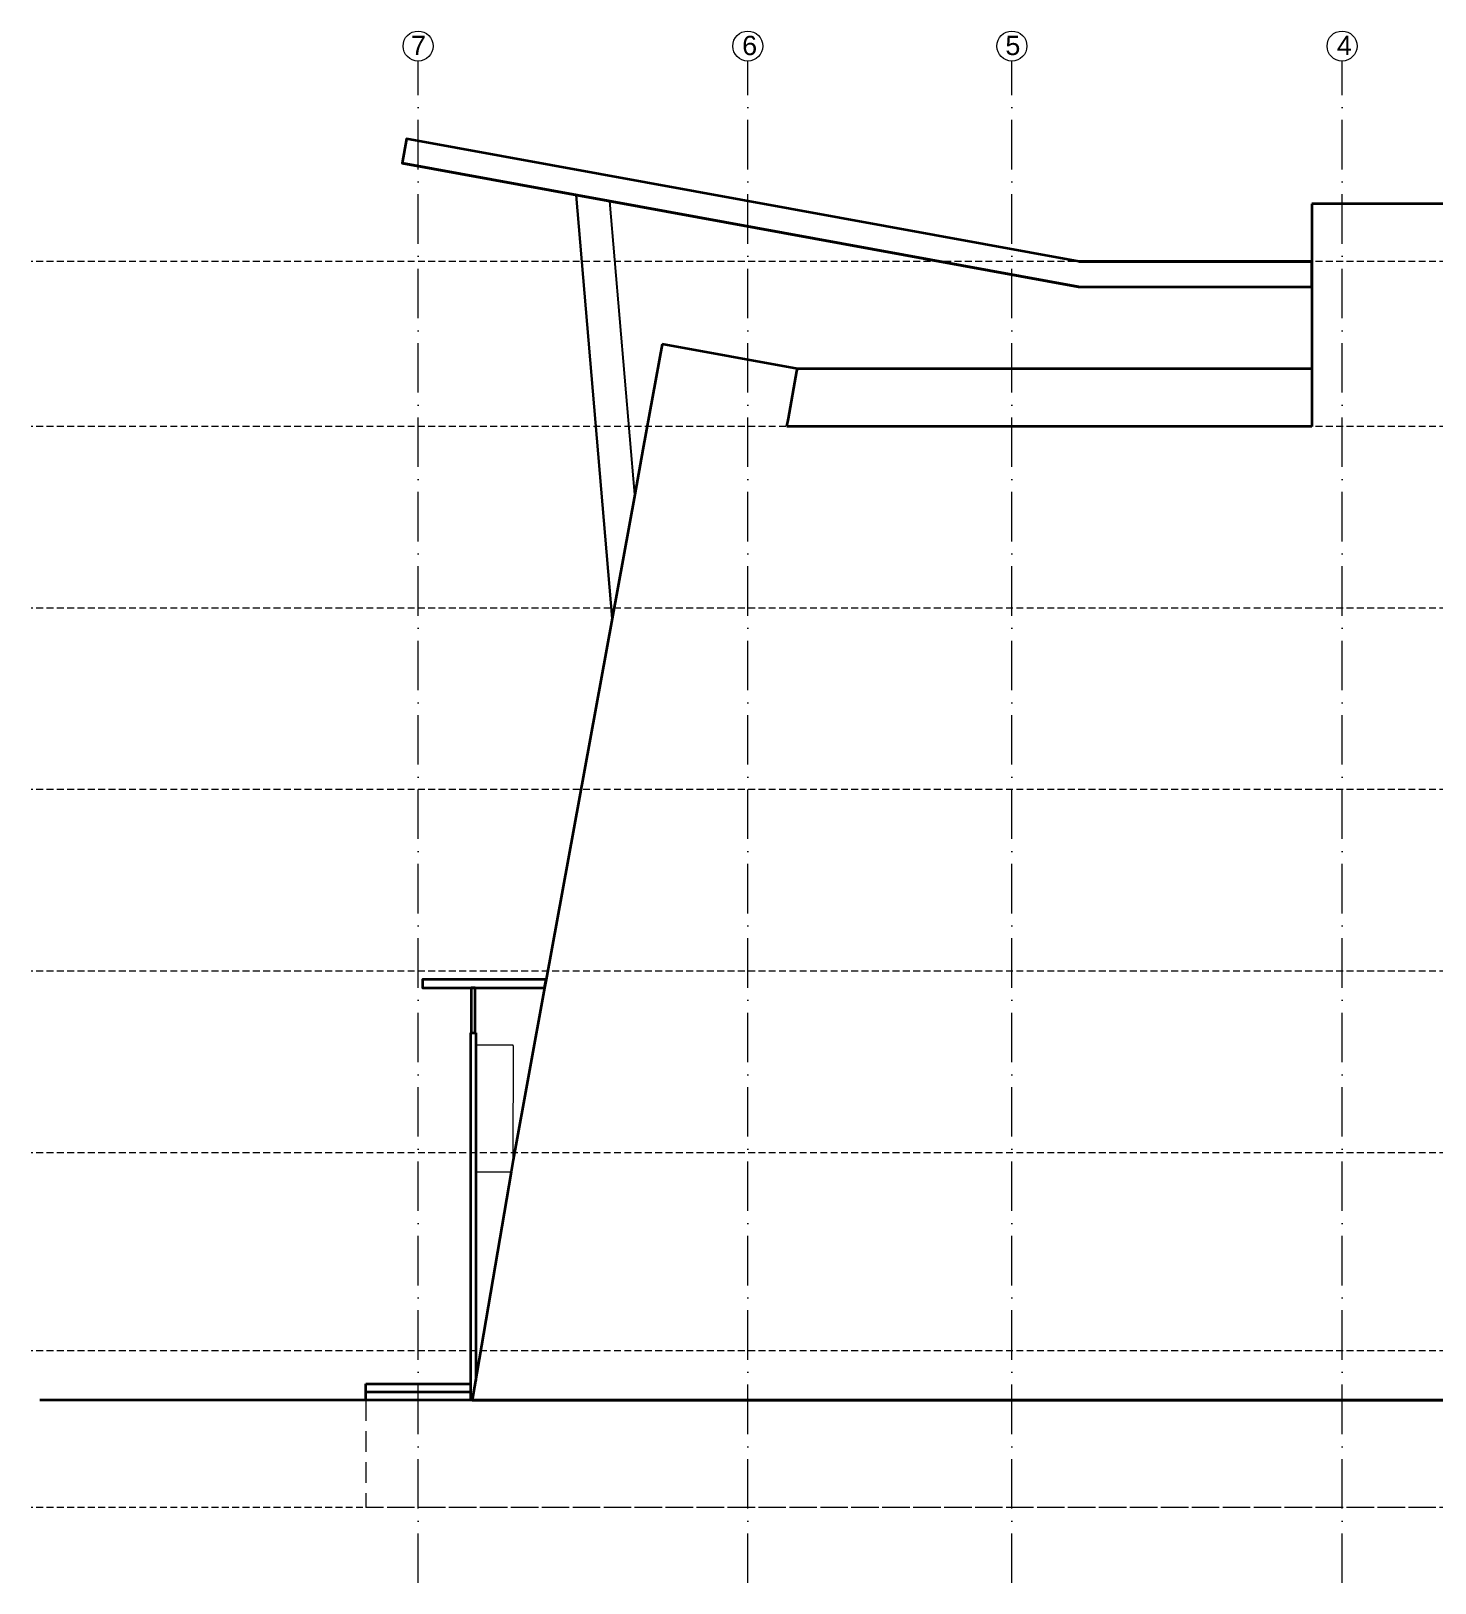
# Model space of a CAD drawing. Header units: inches. Extents: x 10755 to 33653, y -10992 to 10708.
# Drawn here: x 26763 to 27783, y 1520 to 2648 of the extents above; entities that cross this region are included whole.
import ezdxf

# ---------------------------------------------------------------- set-up
doc = ezdxf.new("R2010")
doc.units = ezdxf.units.IN
doc.header["$MEASUREMENT"] = 0
doc.linetypes.add('ACAD_ISO10W100', pattern=[18, 12, -3, 0, -3])
doc.linetypes.add('DASHED', pattern=[0.75, 0.5, -0.25])
for name, color, linetype, lineweight in [('centerline', 9, 'ACAD_ISO10W100', 5), ('elevation3', 122, 'Continuous', 25), ('elevation4', 202, 'Continuous', 35), ('hatch 2', 8, 'Continuous', 13), ('hatch3', 43, 'Continuous', 5), ('wall', 1, 'Continuous', 35)]:
    doc.layers.add(name, color=color, linetype=linetype, lineweight=lineweight)
doc.layers.add('T-TEXT', color=230, linetype='Continuous')
doc.styles.add('suren', font='times.ttf', dxfattribs={"height": 4})

msp = doc.modelspace()

# ---------------------------------------------------------------- linework, layer by layer
at = {"layer": 'centerline', "ltscale": 3}
for p, q in [((27044.294, 1519.645), (27044.294, 2626.023)), ((27283.963, 1519.645), (27283.963, 2626.34)), ((27475.963, 1519.645), (27475.963, 2626.34)), ((27715.963, 1519.645), (27715.963, 2626.34))]:
    msp.add_line(p, q, dxfattribs=at)
at = {"layer": 'centerline', "linetype": 'Continuous'}
for centre in [(27044.294, 2637.252), (27283.963, 2637.252), (27475.963, 2637.252), (27715.963, 2637.252)]:
    msp.add_circle(centre, 10.912, dxfattribs=at)
at = {"layer": 'elevation3', "linetype": 'Continuous', "ltscale": 30}
for p, q in [((27185.304, 2221.079), (27159.238, 2528.899)), ((27201.757, 2311.212), (27183.702, 2524.434))]:
    msp.add_line(p, q, dxfattribs=at)
msp.add_lwpolyline([(27183.702, 2524.434), (27159.238, 2528.899), (27185.304, 2221.079), (27201.757, 2311.212)], close=True, dxfattribs=at)
at = {"layer": 'elevation4', "linetype": 'Continuous', "ltscale": 30}
for p, q in [((27524.528, 2480.522), (27035.882, 2569.712)), ((27524.418, 2462.245), (27032.65, 2552.004)), ((28110.963, 2522.522), (27693.963, 2522.522)), ((27693.963, 2522.522), (27693.963, 2366.522)), ((27524.528, 2480.522), (27693.963, 2480.522)), ((27524.418, 2462.245), (27693.963, 2462.245)), ((27221.697, 2420.446), (27207.726, 2343.91)), ((27320.008, 2402.501), (27221.697, 2420.446)), ((27313.44, 2366.522), (27319.722, 2400.937)), ((27319.722, 2400.937), (27320.008, 2402.501)), ((27693.963, 2402.522), (27319.893, 2402.522)), ((27312.345, 2360.522), (27313.44, 2366.522)), ((27461.963, 2360.522), (27312.345, 2360.522)), ((27477.963, 2360.522), (27461.963, 2360.522)), ((27677.963, 2360.522), (27477.963, 2360.522)), ((27693.963, 2360.522), (27677.963, 2360.522)), ((27693.963, 2366.522), (27693.963, 2360.522)), ((27207.726, 2343.91), (27201.762, 2311.238)), ((27201.762, 2311.238), (27185.304, 2221.079)), ((27185.304, 2221.079), (27137.358, 1958.417)), ((27136.263, 1952.417), (27113.432, 1827.339)), ((27137.358, 1958.417), (27136.263, 1952.417)), ((27082.318, 1919.651), (27082.318, 1652.522)), ((27086.318, 1919.651), (27086.318, 1666.804)), ((27111.841, 1818.625), (27083.711, 1652.522)), ((27113.432, 1827.339), (27111.841, 1818.625)), ((27083.711, 1652.522), (28274.963, 1652.522))]:
    msp.add_line(p, q, dxfattribs=at)
for points in [[(27693.963, 2480.522), (27524.528, 2480.522), (27035.882, 2569.712), (27032.65, 2552.004), (27524.418, 2462.245), (27693.963, 2462.245)], [(27137.358, 1958.417), (27047.553, 1958.417), (27047.553, 1952.417), (27136.263, 1952.417)], [(27085.818, 1952.417), (27082.818, 1952.417), (27082.818, 1919.651), (27085.818, 1919.651)]]:
    msp.add_lwpolyline(points, close=True, dxfattribs=at)
at = {"layer": 'hatch 2', "linetype": 'Continuous', "ltscale": 30}
msp.add_lwpolyline([(27113.546, 1910.077), (27113.542, 1910.151), (27113.532, 1910.223), (27113.518, 1910.293), (27113.497, 1910.359), (27113.473, 1910.421), (27113.443, 1910.476), (27113.41, 1910.526), (27113.374, 1910.567), (27113.334, 1910.601), (27113.293, 1910.626), (27113.25, 1910.643), (27113.205, 1910.65), (27086.318, 1910.688), (27086.318, 1818.661), (27111.841, 1818.625), (27113.432, 1827.339)], close=True, dxfattribs=at)
at = {"layer": 'hatch3', "linetype": 'DASHED', "lineweight": 0, "ltscale": 10}
for p, q in [((28759.226, 2480.522), (26762.932, 2480.522)), ((28759.226, 2360.522), (26762.932, 2360.522)), ((28759.226, 2228.522), (26762.932, 2228.522)), ((28759.226, 2096.522), (26762.932, 2096.522)), ((28759.226, 1964.522), (26762.932, 1964.522)), ((28759.226, 1832.522), (26762.932, 1832.522)), ((28759.226, 1688.522), (26762.932, 1688.522)), ((28759.226, 1574.522), (26762.932, 1574.522))]:
    msp.add_line(p, q, dxfattribs=at)
at = {"layer": 'hatch3', "linetype": 'DASHED', "lineweight": 0, "ltscale": 30}
for p in [(27006.294, 1652.522), (28274.963, 1574.522)]:
    msp.add_line(p, (27006.294, 1574.522), dxfattribs=at)
at = {"layer": 'wall', "linetype": 'Continuous', "ltscale": 30}
for p, q in [((27006.294, 1658.522), (27006.294, 1664.522)), ((27006.294, 1664.522), (27082.318, 1664.522)), ((28794.122, 1652.522), (26769.279, 1652.522)), ((27006.294, 1652.522), (27006.294, 1658.522)), ((27006.294, 1658.522), (27082.318, 1658.522))]:
    msp.add_line(p, q, dxfattribs=at)

# ---------------------------------------------------------------- texts
at = {"layer": 'T-TEXT', "ltscale": 100, "char_height": 14, "width": 12.94397, "attachment_point": 1, "style": 'suren'}
for s, insert in [('{\\fArial|b0|i0|c0|p34;7}', (27039.152, 2644.69)), ('{\\fArial|b0|i0|c0|p34;6}', (27279.872, 2644.69)), ('{\\fArial|b0|i0|c0|p34;5}', (27471.224, 2644.69)), ('{\\fArial|b0|i0|c0|p34;4}', (27712.195, 2644.69))]:
    msp.add_mtext(s, dxfattribs=dict(at, insert=insert))

doc.saveas('drawing.dxf')
